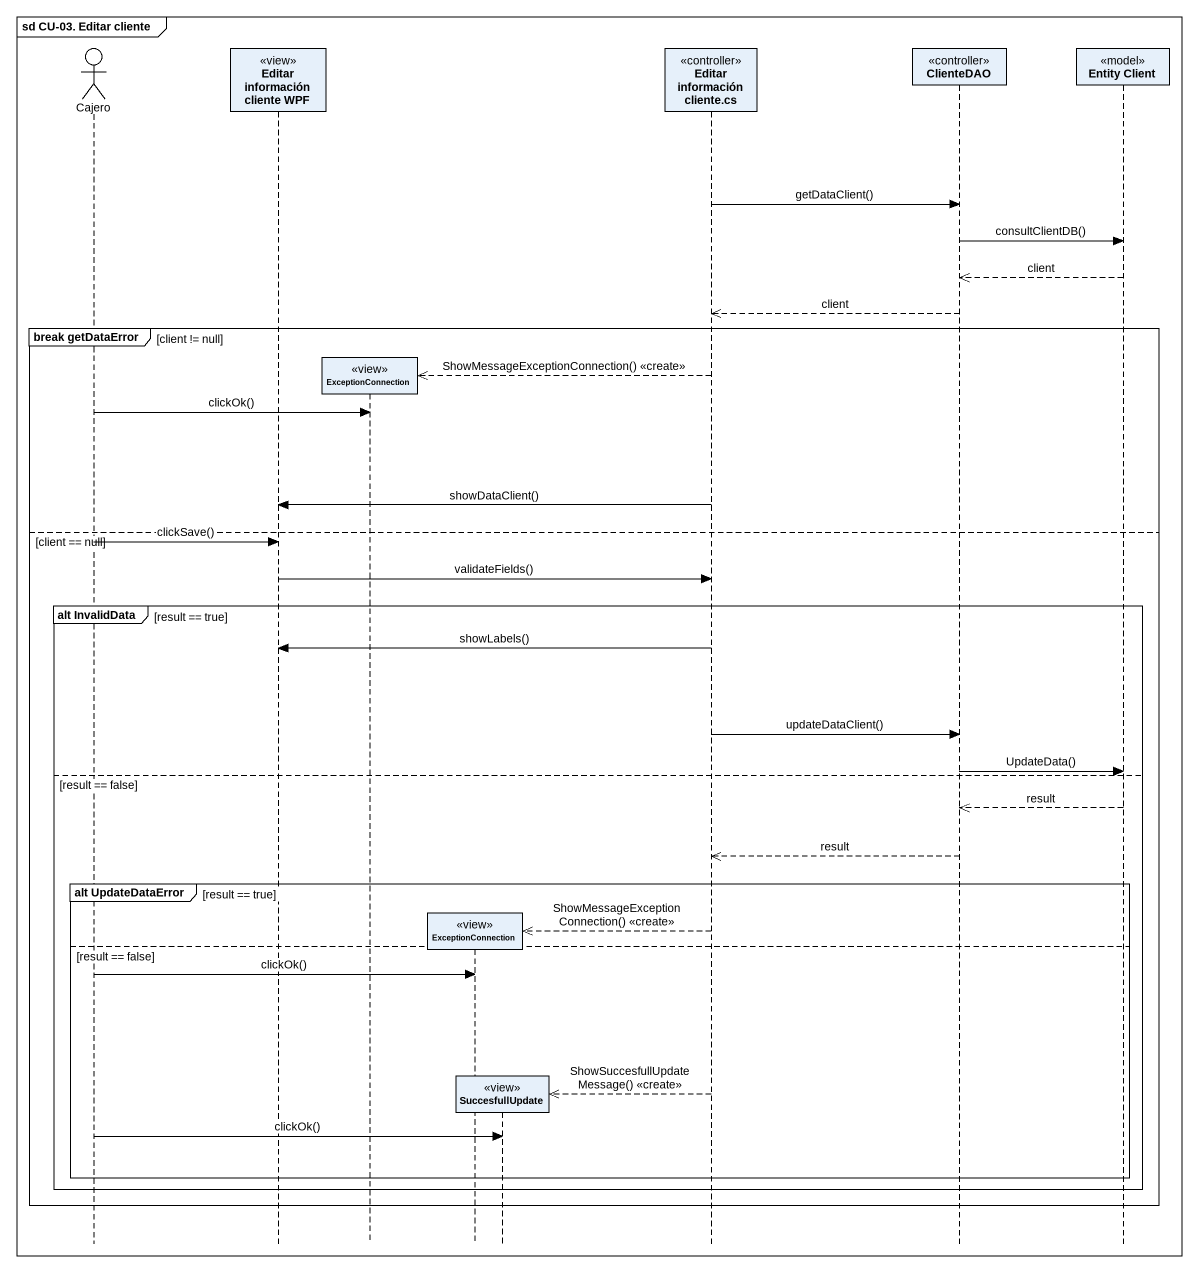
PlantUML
@startuml
mainframe sd CU-03. Editar cliente
hide footbox
actor Cajero
participant "Editar información cliente WPF" as Editar_información_cliente <<view>>
participant ExceptionConnection <<view>>
participant "ExceptionConnection" as ExceptionConnection_2 <<view>>
participant SuccesfullUpdate <<view>>
participant "Editar información cliente.cs" as Editar_información_cliente_2 <<controller>>
participant ClienteDAO <<controller>>
participant "Entity Client" as Entity_Client <<model>>

Editar_información_cliente_2 -> ClienteDAO : getDataClient()
ClienteDAO -> Entity_Client : consultClientDB()
Entity_Client -->> ClienteDAO : client
ClienteDAO -->> Editar_información_cliente_2 : client
group break getDataError [client != null]
  Editar_información_cliente_2 -->> ExceptionConnection ** : ShowMessageExceptionConnection() <<create>>
  Cajero -> ExceptionConnection : clickOk()
  Editar_información_cliente_2 -> Editar_información_cliente : showDataClient()
else client == null
  Cajero -> Editar_información_cliente : clickSave()
  Editar_información_cliente -> Editar_información_cliente_2 : validateFields()
  group alt InvalidData [result == true]
    Editar_información_cliente_2 -> Editar_información_cliente : showLabels()
    Editar_información_cliente_2 -> ClienteDAO : updateDataClient()
    ClienteDAO -> Entity_Client : UpdateData()
  else result == false
    Entity_Client -->> ClienteDAO : result
    ClienteDAO -->> Editar_información_cliente_2 : result
    group alt UpdateDataError [result == true]
      Editar_información_cliente_2 -->> ExceptionConnection_2 ** : ShowMessageExceptionConnection() <<create>>
    else result == false
      Cajero -> ExceptionConnection_2 : clickOk()
      Editar_información_cliente_2 -->> SuccesfullUpdate ** : ShowSuccesfullUpdateMessage() <<create>>
      Cajero -> SuccesfullUpdate : clickOk()
    end
  end
end
@enduml
